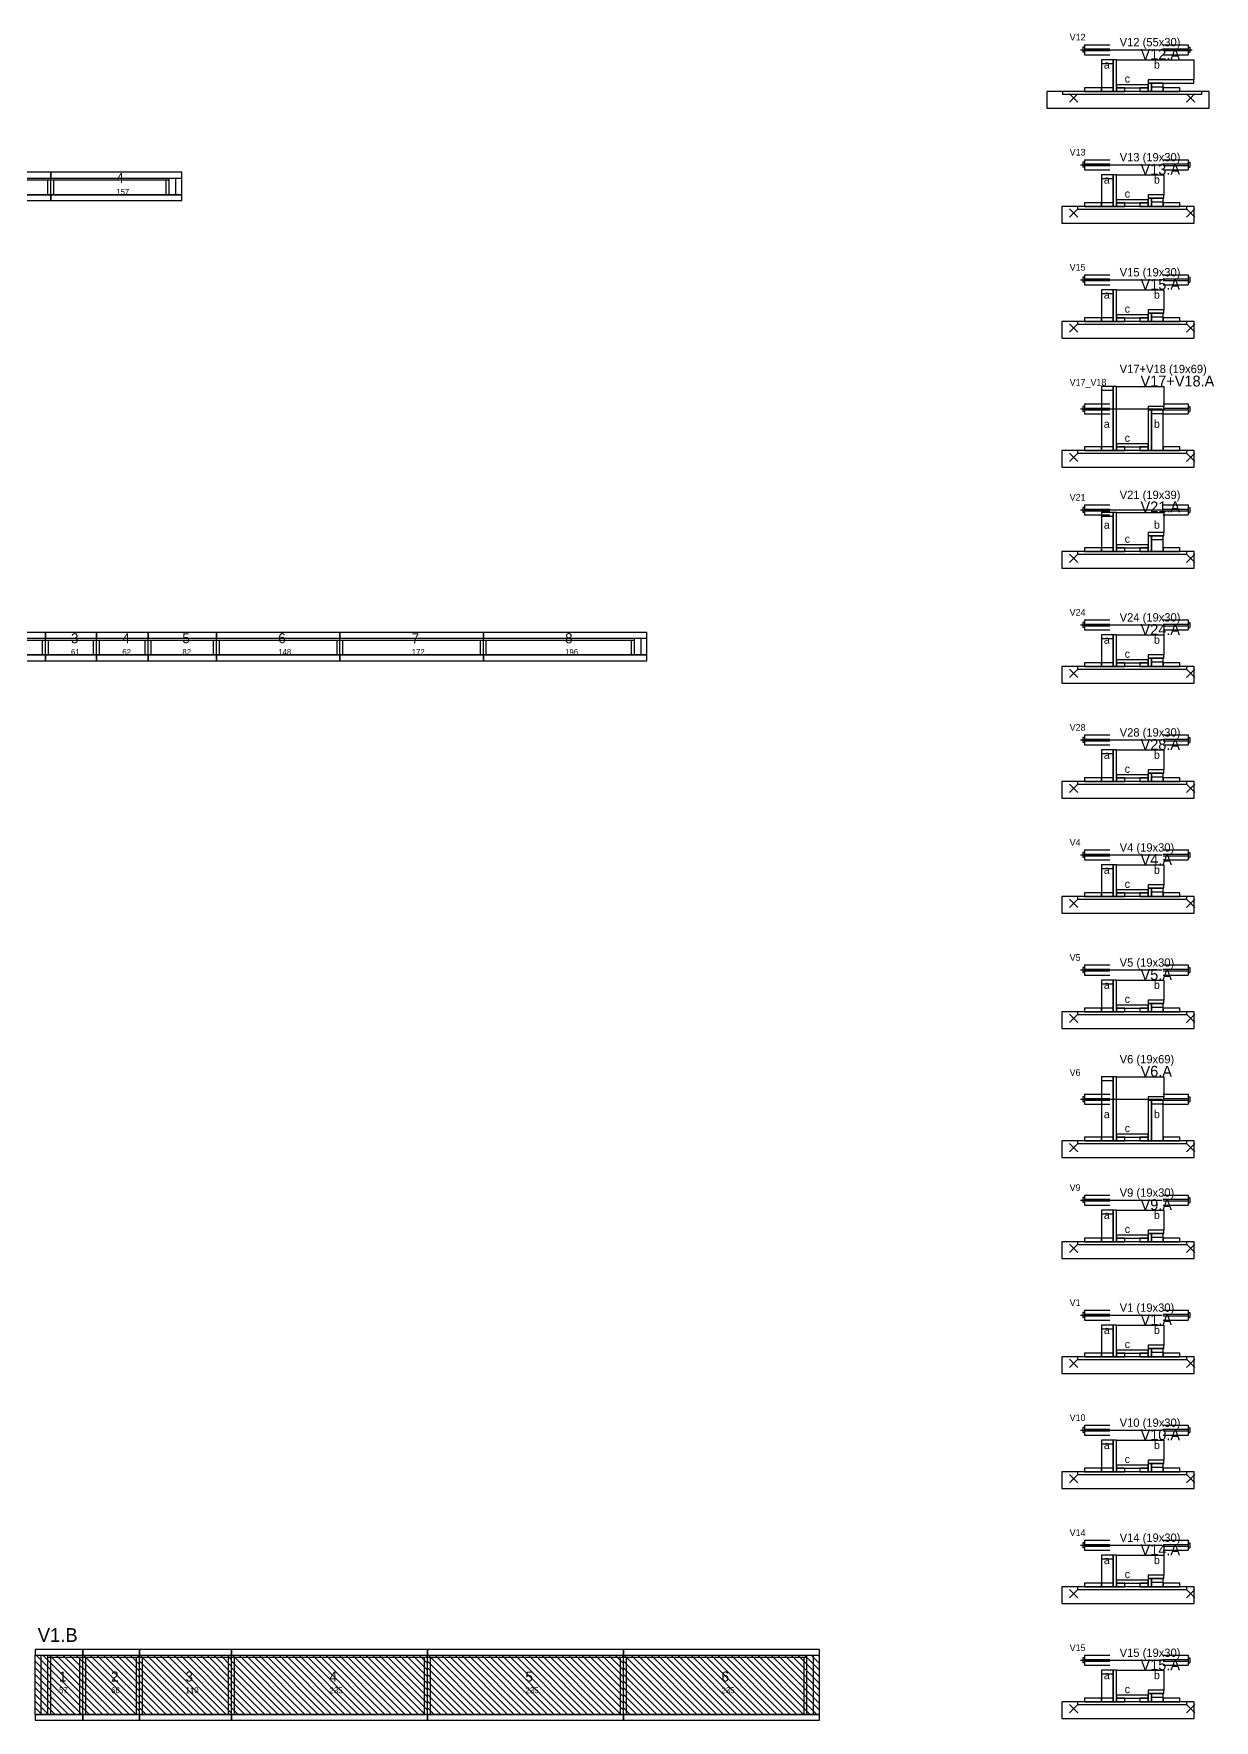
# Model space of a CAD drawing. Header units: metres. Extents: x -10 to 74425, y -2037 to 26.
# Drawn here: x 31894 to 33309, y -2010 to 13 of the extents above; entities that cross this region are included whole.
import ezdxf

# ---------------------------------------------------------------- set-up
doc = ezdxf.new("R2010")
doc.units = ezdxf.units.M
doc.layers.add('LABELS', color=3, linetype='Continuous')
doc.layers.add('VIGAS', color=7, linetype='Continuous')

msp = doc.modelspace()

# ---------------------------------------------------------------- linework, layer by layer
at = {"layer": 'VIGAS'}
for p, q in [((33153.8, 0), (33183.8, 0)), ((33153.8, 0), (33153.8, -12)), ((33247.8, 0), (33277.8, 0)), ((33277.8, 0), (33277.8, -12)), ((33148.8, -6), (33282.8, -6)), ((33151.8, -3), (33151.8, -9)), ((33153.8, -3), (33151.8, -3)), ((33153.8, -9), (33151.8, -9)), ((33153.8, -5), (33183.8, -5)), ((33153.8, -7), (33183.8, -7)), ((33153.8, -12), (33183.8, -12)), ((33247.8, -5), (33277.8, -5)), ((33247.8, -7), (33277.8, -7)), ((33247.8, -12), (33277.8, -12)), ((33277.8, -3), (33279.8, -3)), ((33277.8, -9), (33279.8, -9)), ((33279.8, -3), (33279.8, -9)), ((33135.8, -69), (33145.8, -59)), ((33135.8, -59), (33145.8, -69)), ((33275.8, -69), (33285.8, -59)), ((33275.8, -59), (33285.8, -69)), ((33151.8, -141), (33151.8, -147)), ((33153.8, -141), (33151.8, -141)), ((33153.8, -138), (33183.8, -138)), ((33153.8, -138), (33153.8, -150)), ((33247.8, -138), (33277.8, -138)), ((33277.8, -138), (33277.8, -150)), ((33277.8, -141), (33279.8, -141)), ((33279.8, -141), (33279.8, -147)), ((31757, -160), (31914, -160)), ((31914, -180), (31914, -160)), ((31914, -180), (31914, -160)), ((31914, -160), (32071, -160)), ((31914, -180), (31914, -160)), ((31914, -180), (31914, -160)), ((31914, -180), (31914, -160)), ((32056, -180), (32056, -160)), ((32064, -180), (32064, -160)), ((32071, -180), (32071, -160)), ((33148.8, -144), (33246.8, -144)), ((33153.8, -147), (33151.8, -147)), ((33153.8, -143), (33183.8, -143)), ((33153.8, -145), (33183.8, -145)), ((33153.8, -150), (33183.8, -150)), ((33247.8, -143), (33277.8, -143)), ((33247.8, -145), (33277.8, -145)), ((33247.8, -150), (33277.8, -150)), ((33277.8, -147), (33279.8, -147)), ((31757, -162.2), (31914, -162.2)), ((31757, -180), (31914, -180)), ((31910.5, -180), (31910.5, -162.2)), ((31910.5, -180), (31914, -180)), ((31914, -162.2), (32056, -162.2)), ((31914, -180), (32071, -180)), ((31914, -180), (31917.5, -180)), ((31917.5, -180), (31917.5, -162.2)), ((32052.5, -180), (32052.5, -162.2)), ((32052.5, -180), (32056, -180)), ((33135.8, -207), (33145.8, -197)), ((33135.8, -197), (33145.8, -207)), ((33275.8, -207), (33285.8, -197)), ((33275.8, -197), (33285.8, -207)), ((33148.8, -282), (33246.8, -282)), ((33151.8, -279), (33151.8, -285)), ((33153.8, -279), (33151.8, -279)), ((33153.8, -276), (33183.8, -276)), ((33153.8, -276), (33153.8, -288)), ((33153.8, -281), (33183.8, -281)), ((33153.8, -283), (33183.8, -283)), ((33247.8, -276), (33277.8, -276)), ((33247.8, -281), (33277.8, -281)), ((33247.8, -283), (33277.8, -283)), ((33277.8, -276), (33277.8, -288)), ((33277.8, -279), (33279.8, -279)), ((33279.8, -279), (33279.8, -285)), ((33153.8, -285), (33151.8, -285)), ((33153.8, -288), (33183.8, -288)), ((33247.8, -288), (33277.8, -288)), ((33277.8, -285), (33279.8, -285)), ((33135.8, -345), (33145.8, -335)), ((33135.8, -335), (33145.8, -345)), ((33275.8, -345), (33285.8, -335)), ((33275.8, -335), (33285.8, -345)), ((33148.8, -437), (33246.8, -437)), ((33151.8, -434), (33151.8, -440)), ((33153.8, -434), (33151.8, -434)), ((33153.8, -440), (33151.8, -440)), ((33153.8, -431), (33183.8, -431)), ((33153.8, -431), (33153.8, -443)), ((33153.8, -436), (33183.8, -436)), ((33153.8, -438), (33183.8, -438)), ((33153.8, -443), (33183.8, -443)), ((33247.8, -431), (33277.8, -431)), ((33247.8, -436), (33277.8, -436)), ((33247.8, -438), (33277.8, -438)), ((33247.8, -443), (33277.8, -443)), ((33277.8, -431), (33277.8, -443)), ((33277.8, -434), (33279.8, -434)), ((33277.8, -440), (33279.8, -440)), ((33279.8, -434), (33279.8, -440)), ((33135.8, -500), (33145.8, -490)), ((33135.8, -490), (33145.8, -500)), ((33275.8, -500), (33285.8, -490)), ((33275.8, -490), (33285.8, -500)), ((33148.8, -558), (33246.8, -558)), ((33151.8, -555), (33151.8, -561)), ((33153.8, -555), (33151.8, -555)), ((33153.8, -561), (33151.8, -561)), ((33153.8, -552), (33183.8, -552)), ((33153.8, -552), (33153.8, -564)), ((33153.8, -557), (33183.8, -557)), ((33153.8, -559), (33183.8, -559)), ((33153.8, -564), (33183.8, -564)), ((33247.8, -552), (33277.8, -552)), ((33247.8, -557), (33277.8, -557)), ((33247.8, -559), (33277.8, -559)), ((33247.8, -564), (33277.8, -564)), ((33277.8, -552), (33277.8, -564)), ((33277.8, -555), (33279.8, -555)), ((33277.8, -561), (33279.8, -561)), ((33279.8, -555), (33279.8, -561)), ((33135.8, -621), (33145.8, -611)), ((33135.8, -611), (33145.8, -621)), ((33275.8, -621), (33285.8, -611)), ((33275.8, -611), (33285.8, -621)), ((33148.8, -696), (33246.8, -696)), ((33151.8, -693), (33151.8, -699)), ((33153.8, -693), (33151.8, -693)), ((33153.8, -699), (33151.8, -699)), ((33153.8, -690), (33183.8, -690)), ((33153.8, -690), (33153.8, -702)), ((33153.8, -695), (33183.8, -695)), ((33153.8, -697), (33183.8, -697)), ((33153.8, -702), (33183.8, -702)), ((33247.8, -690), (33277.8, -690)), ((33247.8, -695), (33277.8, -695)), ((33247.8, -697), (33277.8, -697)), ((33247.8, -702), (33277.8, -702)), ((33277.8, -690), (33277.8, -702)), ((33277.8, -693), (33279.8, -693)), ((33277.8, -699), (33279.8, -699)), ((33279.8, -693), (33279.8, -699)), ((31847.8, -712), (31907.8, -712)), ((31847.8, -714.2), (31907.8, -714.2)), ((31904.3, -732), (31904.3, -714.2)), ((31907.8, -732), (31907.8, -712)), ((31907.8, -732), (31907.8, -712)), ((31907.8, -712), (31968.8, -712)), ((31907.8, -732), (31907.8, -712)), ((31907.8, -732), (31907.8, -712)), ((31907.8, -732), (31907.8, -712)), ((31907.8, -714.2), (31968.8, -714.2)), ((31911.3, -732), (31911.3, -714.2)), ((31965.3, -732), (31965.3, -714.2)), ((31968.8, -732), (31968.8, -712)), ((31968.8, -732), (31968.8, -712)), ((31968.8, -712), (32030.8, -712)), ((31968.8, -732), (31968.8, -712)), ((31968.8, -732), (31968.8, -712)), ((31968.8, -732), (31968.8, -712)), ((31968.8, -714.2), (32030.8, -714.2)), ((31972.3, -732), (31972.3, -714.2)), ((32027.3, -732), (32027.3, -714.2)), ((32030.8, -732), (32030.8, -712)), ((32030.8, -732), (32030.8, -712)), ((32030.8, -712), (32112.8, -712)), ((32030.8, -732), (32030.8, -712)), ((32030.8, -732), (32030.8, -712)), ((32030.8, -732), (32030.8, -712)), ((32030.8, -714.2), (32112.8, -714.2)), ((32034.3, -732), (32034.3, -714.2)), ((32109.3, -732), (32109.3, -714.2)), ((32112.8, -732), (32112.8, -712)), ((32112.8, -732), (32112.8, -712)), ((32112.8, -712), (32260.8, -712)), ((32112.8, -732), (32112.8, -712)), ((32112.8, -732), (32112.8, -712)), ((32112.8, -732), (32112.8, -712)), ((32112.8, -714.2), (32260.8, -714.2)), ((32116.3, -732), (32116.3, -714.2)), ((32257.3, -732), (32257.3, -714.2)), ((32260.8, -732), (32260.8, -712)), ((32260.8, -732), (32260.8, -712)), ((32260.8, -712), (32432.8, -712)), ((32260.8, -732), (32260.8, -712)), ((32260.8, -732), (32260.8, -712)), ((32260.8, -732), (32260.8, -712)), ((32260.8, -714.2), (32432.8, -714.2)), ((32264.3, -732), (32264.3, -714.2)), ((32429.3, -732), (32429.3, -714.2)), ((32432.8, -732), (32432.8, -712)), ((32432.8, -732), (32432.8, -712)), ((32432.8, -712), (32628.8, -712)), ((32432.8, -732), (32432.8, -712)), ((32432.8, -732), (32432.8, -712)), ((32432.8, -732), (32432.8, -712)), ((32432.8, -714.2), (32613.8, -714.2)), ((32436.3, -732), (32436.3, -714.2)), ((32610.3, -732), (32610.3, -714.2)), ((32613.8, -732), (32613.8, -712)), ((32621.8, -732), (32621.8, -712)), ((32628.8, -732), (32628.8, -712)), ((31847.8, -732), (31907.8, -732)), ((31904.3, -732), (31907.8, -732)), ((31907.8, -732), (31968.8, -732)), ((31907.8, -732), (31911.3, -732)), ((31965.3, -732), (31968.8, -732)), ((31968.8, -732), (32030.8, -732)), ((31968.8, -732), (31972.3, -732)), ((32027.3, -732), (32030.8, -732)), ((32030.8, -732), (32112.8, -732)), ((32030.8, -732), (32034.3, -732)), ((32109.3, -732), (32112.8, -732)), ((32112.8, -732), (32260.8, -732)), ((32112.8, -732), (32116.3, -732)), ((32257.3, -732), (32260.8, -732)), ((32260.8, -732), (32432.8, -732)), ((32260.8, -732), (32264.3, -732)), ((32429.3, -732), (32432.8, -732)), ((32432.8, -732), (32628.8, -732)), ((32432.8, -732), (32436.3, -732)), ((32610.3, -732), (32613.8, -732)), ((33135.8, -759), (33145.8, -749)), ((33135.8, -749), (33145.8, -759)), ((33275.8, -759), (33285.8, -749)), ((33275.8, -749), (33285.8, -759)), ((33153.8, -828), (33183.8, -828)), ((33153.8, -828), (33153.8, -840)), ((33247.8, -828), (33277.8, -828)), ((33277.8, -828), (33277.8, -840)), ((33148.8, -834), (33246.8, -834)), ((33151.8, -831), (33151.8, -837)), ((33153.8, -831), (33151.8, -831)), ((33153.8, -837), (33151.8, -837)), ((33153.8, -833), (33183.8, -833)), ((33153.8, -835), (33183.8, -835)), ((33153.8, -840), (33183.8, -840)), ((33247.8, -833), (33277.8, -833)), ((33247.8, -835), (33277.8, -835)), ((33247.8, -840), (33277.8, -840)), ((33277.8, -831), (33279.8, -831)), ((33277.8, -837), (33279.8, -837)), ((33279.8, -831), (33279.8, -837)), ((33135.8, -897), (33145.8, -887)), ((33135.8, -887), (33145.8, -897)), ((33275.8, -897), (33285.8, -887)), ((33275.8, -887), (33285.8, -897)), ((33151.8, -969), (33151.8, -975)), ((33153.8, -969), (33151.8, -969)), ((33153.8, -966), (33183.8, -966)), ((33153.8, -966), (33153.8, -978)), ((33153.8, -971), (33183.8, -971)), ((33247.8, -966), (33277.8, -966)), ((33247.8, -971), (33277.8, -971)), ((33277.8, -966), (33277.8, -978)), ((33277.8, -969), (33279.8, -969)), ((33279.8, -969), (33279.8, -975)), ((33148.8, -972), (33246.8, -972)), ((33153.8, -975), (33151.8, -975)), ((33153.8, -973), (33183.8, -973)), ((33153.8, -978), (33183.8, -978)), ((33247.8, -973), (33277.8, -973)), ((33247.8, -978), (33277.8, -978)), ((33277.8, -975), (33279.8, -975)), ((33135.8, -1035), (33145.8, -1025)), ((33135.8, -1025), (33145.8, -1035)), ((33275.8, -1035), (33285.8, -1025)), ((33275.8, -1025), (33285.8, -1035)), ((33148.8, -1110), (33246.8, -1110)), ((33151.8, -1107), (33151.8, -1113)), ((33153.8, -1107), (33151.8, -1107)), ((33153.8, -1104), (33183.8, -1104)), ((33153.8, -1104), (33153.8, -1116)), ((33153.8, -1109), (33183.8, -1109)), ((33153.8, -1111), (33183.8, -1111)), ((33247.8, -1104), (33277.8, -1104)), ((33247.8, -1109), (33277.8, -1109)), ((33247.8, -1111), (33277.8, -1111)), ((33277.8, -1104), (33277.8, -1116)), ((33277.8, -1107), (33279.8, -1107)), ((33279.8, -1107), (33279.8, -1113)), ((33153.8, -1113), (33151.8, -1113)), ((33153.8, -1116), (33183.8, -1116)), ((33247.8, -1116), (33277.8, -1116)), ((33277.8, -1113), (33279.8, -1113)), ((33135.8, -1173), (33145.8, -1163)), ((33135.8, -1163), (33145.8, -1173)), ((33275.8, -1173), (33285.8, -1163)), ((33275.8, -1163), (33285.8, -1173)), ((33148.8, -1265), (33246.8, -1265)), ((33151.8, -1262), (33151.8, -1268)), ((33153.8, -1262), (33151.8, -1262)), ((33153.8, -1268), (33151.8, -1268)), ((33153.8, -1259), (33183.8, -1259)), ((33153.8, -1259), (33153.8, -1271)), ((33153.8, -1264), (33183.8, -1264)), ((33153.8, -1266), (33183.8, -1266)), ((33153.8, -1271), (33183.8, -1271)), ((33247.8, -1259), (33277.8, -1259)), ((33247.8, -1264), (33277.8, -1264)), ((33247.8, -1266), (33277.8, -1266)), ((33247.8, -1271), (33277.8, -1271)), ((33277.8, -1259), (33277.8, -1271)), ((33277.8, -1262), (33279.8, -1262)), ((33277.8, -1268), (33279.8, -1268)), ((33279.8, -1262), (33279.8, -1268)), ((33135.8, -1328), (33145.8, -1318)), ((33135.8, -1318), (33145.8, -1328)), ((33275.8, -1328), (33285.8, -1318)), ((33275.8, -1318), (33285.8, -1328)), ((33148.8, -1386), (33246.8, -1386)), ((33151.8, -1383), (33151.8, -1389)), ((33153.8, -1383), (33151.8, -1383)), ((33153.8, -1389), (33151.8, -1389)), ((33153.8, -1380), (33183.8, -1380)), ((33153.8, -1380), (33153.8, -1392)), ((33153.8, -1385), (33183.8, -1385)), ((33153.8, -1387), (33183.8, -1387)), ((33153.8, -1392), (33183.8, -1392)), ((33247.8, -1380), (33277.8, -1380)), ((33247.8, -1385), (33277.8, -1385)), ((33247.8, -1387), (33277.8, -1387)), ((33247.8, -1392), (33277.8, -1392)), ((33277.8, -1380), (33277.8, -1392)), ((33277.8, -1383), (33279.8, -1383)), ((33277.8, -1389), (33279.8, -1389)), ((33279.8, -1383), (33279.8, -1389)), ((33135.8, -1449), (33145.8, -1439)), ((33135.8, -1439), (33145.8, -1449)), ((33275.8, -1449), (33285.8, -1439)), ((33275.8, -1439), (33285.8, -1449)), ((33148.8, -1524), (33246.8, -1524)), ((33151.8, -1521), (33151.8, -1527)), ((33153.8, -1521), (33151.8, -1521)), ((33153.8, -1527), (33151.8, -1527)), ((33153.8, -1518), (33183.8, -1518)), ((33153.8, -1518), (33153.8, -1530)), ((33153.8, -1523), (33183.8, -1523)), ((33153.8, -1525), (33183.8, -1525)), ((33153.8, -1530), (33183.8, -1530)), ((33247.8, -1518), (33277.8, -1518)), ((33247.8, -1523), (33277.8, -1523)), ((33247.8, -1525), (33277.8, -1525)), ((33247.8, -1530), (33277.8, -1530)), ((33277.8, -1518), (33277.8, -1530)), ((33277.8, -1521), (33279.8, -1521)), ((33277.8, -1527), (33279.8, -1527)), ((33279.8, -1521), (33279.8, -1527)), ((33135.8, -1587), (33145.8, -1577)), ((33135.8, -1577), (33145.8, -1587)), ((33275.8, -1587), (33285.8, -1577)), ((33275.8, -1577), (33285.8, -1587)), ((33153.8, -1656), (33183.8, -1656)), ((33153.8, -1656), (33153.8, -1668)), ((33247.8, -1656), (33277.8, -1656)), ((33277.8, -1656), (33277.8, -1668)), ((33148.8, -1662), (33246.8, -1662)), ((33151.8, -1659), (33151.8, -1665)), ((33153.8, -1659), (33151.8, -1659)), ((33153.8, -1665), (33151.8, -1665)), ((33153.8, -1661), (33183.8, -1661)), ((33153.8, -1663), (33183.8, -1663)), ((33153.8, -1668), (33183.8, -1668)), ((33247.8, -1661), (33277.8, -1661)), ((33247.8, -1663), (33277.8, -1663)), ((33247.8, -1668), (33277.8, -1668)), ((33277.8, -1659), (33279.8, -1659)), ((33277.8, -1665), (33279.8, -1665)), ((33279.8, -1659), (33279.8, -1665)), ((33135.8, -1725), (33145.8, -1715)), ((33135.8, -1715), (33145.8, -1725)), ((33275.8, -1725), (33285.8, -1715)), ((33275.8, -1715), (33285.8, -1725)), ((33148.8, -1800), (33246.8, -1800)), ((33151.8, -1797), (33151.8, -1803)), ((33153.8, -1797), (33151.8, -1797)), ((33153.8, -1794), (33183.8, -1794)), ((33153.8, -1794), (33153.8, -1806)), ((33153.8, -1799), (33183.8, -1799)), ((33247.8, -1794), (33277.8, -1794)), ((33247.8, -1799), (33277.8, -1799)), ((33277.8, -1794), (33277.8, -1806)), ((33277.8, -1797), (33279.8, -1797)), ((33279.8, -1797), (33279.8, -1803)), ((33153.8, -1803), (33151.8, -1803)), ((33153.8, -1801), (33183.8, -1801)), ((33153.8, -1806), (33183.8, -1806)), ((33247.8, -1801), (33277.8, -1801)), ((33247.8, -1806), (33277.8, -1806)), ((33277.8, -1803), (33279.8, -1803)), ((33135.8, -1863), (33145.8, -1853)), ((33135.8, -1853), (33145.8, -1863)), ((33275.8, -1863), (33285.8, -1853)), ((33275.8, -1853), (33285.8, -1863)), ((31895.4, -1932), (31952.4, -1932)), ((31895.4, -2003), (31895.4, -1932)), ((31952.4, -1996), (31895.4, -1939)), ((31952.4, -1988), (31896.4, -1932)), ((31902.4, -2003), (31902.4, -1932)), ((31952.4, -1980), (31904.4, -1932)), ((31910.4, -2003), (31910.4, -1932)), ((31910.4, -1934.2), (31952.4, -1934.2)), ((31952.4, -1972), (31912.4, -1932)), ((31913.9, -2003), (31913.9, -1934.2)), ((31952.4, -1964), (31920.4, -1932)), ((31952.4, -1956), (31928.4, -1932)), ((31952.4, -1948), (31936.4, -1932)), ((31952.4, -1940), (31944.4, -1932)), ((31948.9, -2003), (31948.9, -1934.2)), ((31952.4, -2003), (31952.4, -1932)), ((31952.4, -2003), (31952.4, -1932)), ((31952.4, -1932), (32020.4, -1932)), ((31952.4, -2003), (31952.4, -1932)), ((31952.4, -2003), (31952.4, -1932)), ((31952.4, -2003), (31952.4, -1932)), ((31952.4, -1932), (31952.4, -1932)), ((31952.4, -1934.2), (32020.4, -1934.2)), ((32016.4, -2003), (31952.4, -1939)), ((32020.4, -1999), (31953.4, -1932)), ((31955.9, -2003), (31955.9, -1934.2)), ((32020.4, -1991), (31961.4, -1932)), ((32020.4, -1983), (31969.4, -1932)), ((32020.4, -1975), (31977.4, -1932)), ((32020.4, -1967), (31985.4, -1932)), ((32020.4, -1959), (31993.4, -1932)), ((32020.4, -1951), (32001.4, -1932)), ((32020.4, -1943), (32009.4, -1932)), ((32016.9, -2003), (32016.9, -1934.2)), ((32020.4, -1935), (32017.4, -1932)), ((32020.4, -2003), (32020.4, -1932)), ((32020.4, -2003), (32020.4, -1932)), ((32020.4, -1932), (32130.8, -1932)), ((32020.4, -2003), (32020.4, -1932)), ((32020.4, -2003), (32020.4, -1932)), ((32020.4, -2003), (32020.4, -1932)), ((32020.4, -1934.2), (32130.8, -1934.2)), ((32084.4, -2003), (32020.4, -1939)), ((32092.4, -2003), (32021.4, -1932)), ((32023.9, -2003), (32023.9, -1934.2)), ((32100.4, -2003), (32029.4, -1932)), ((32108.4, -2003), (32037.4, -1932)), ((32116.4, -2003), (32045.4, -1932)), ((32124.4, -2003), (32053.4, -1932)), ((32130.8, -2001.4), (32061.4, -1932)), ((32130.8, -1993.4), (32069.4, -1932)), ((32130.8, -1985.4), (32077.4, -1932)), ((32130.8, -1977.4), (32085.4, -1932)), ((32130.8, -1969.4), (32093.4, -1932)), ((32130.8, -1961.4), (32101.4, -1932)), ((32130.8, -1953.4), (32109.4, -1932)), ((32130.8, -1945.4), (32117.4, -1932)), ((32130.8, -1937.4), (32125.4, -1932)), ((32127.3, -2003), (32127.3, -1934.2)), ((32130.8, -2003), (32130.8, -1932)), ((32130.8, -2003), (32130.8, -1932)), ((32130.8, -1932), (32365.8, -1932)), ((32130.8, -2003), (32130.8, -1932)), ((32130.8, -2003), (32130.8, -1932)), ((32130.8, -2003), (32130.8, -1932)), ((32130.8, -1934.2), (32365.8, -1934.2)), ((32194.8, -2003), (32130.8, -1939)), ((32202.8, -2003), (32131.8, -1932)), ((32134.3, -2003), (32134.3, -1934.2)), ((32210.8, -2003), (32139.8, -1932)), ((32218.8, -2003), (32147.8, -1932)), ((32226.8, -2003), (32155.8, -1932)), ((32234.8, -2003), (32163.8, -1932)), ((32242.8, -2003), (32171.8, -1932)), ((32250.8, -2003), (32179.8, -1932)), ((32258.8, -2003), (32187.8, -1932)), ((32266.8, -2003), (32195.8, -1932)), ((32274.8, -2003), (32203.8, -1932)), ((32282.8, -2003), (32211.8, -1932)), ((32290.8, -2003), (32219.8, -1932)), ((32298.8, -2003), (32227.8, -1932)), ((32306.8, -2003), (32235.8, -1932)), ((32314.8, -2003), (32243.8, -1932)), ((32322.8, -2003), (32251.8, -1932)), ((32330.8, -2003), (32259.8, -1932)), ((32338.8, -2003), (32267.8, -1932)), ((32346.8, -2003), (32275.8, -1932)), ((32354.8, -2003), (32283.8, -1932)), ((32362.8, -2003), (32291.8, -1932)), ((32365.8, -1998), (32299.8, -1932)), ((32365.8, -1990), (32307.8, -1932)), ((32365.8, -1982), (32315.8, -1932)), ((32365.8, -1974), (32323.8, -1932)), ((32365.8, -1966), (32331.8, -1932)), ((32365.8, -1958), (32339.8, -1932)), ((32365.8, -1950), (32347.8, -1932)), ((32365.8, -1942), (32355.8, -1932)), ((32362.3, -2003), (32362.3, -1934.2)), ((32365.8, -1934), (32363.8, -1932)), ((32365.8, -2003), (32365.8, -1932)), ((32365.8, -2003), (32365.8, -1932)), ((32365.8, -1932), (32600.8, -1932)), ((32365.8, -2003), (32365.8, -1932)), ((32365.8, -2003), (32365.8, -1932)), ((32365.8, -2003), (32365.8, -1932)), ((32365.8, -1934.2), (32600.8, -1934.2)), ((32429.8, -2003), (32365.8, -1939)), ((32437.8, -2003), (32366.8, -1932)), ((32369.3, -2003), (32369.3, -1934.2)), ((32445.8, -2003), (32374.8, -1932)), ((32453.8, -2003), (32382.8, -1932)), ((32461.8, -2003), (32390.8, -1932)), ((32469.8, -2003), (32398.8, -1932)), ((32477.8, -2003), (32406.8, -1932)), ((32485.8, -2003), (32414.8, -1932)), ((32493.8, -2003), (32422.8, -1932)), ((32501.8, -2003), (32430.8, -1932)), ((32509.8, -2003), (32438.8, -1932)), ((32517.8, -2003), (32446.8, -1932)), ((32525.8, -2003), (32454.8, -1932)), ((32533.8, -2003), (32462.8, -1932)), ((32541.8, -2003), (32470.8, -1932)), ((32549.8, -2003), (32478.8, -1932)), ((32557.8, -2003), (32486.8, -1932)), ((32565.8, -2003), (32494.8, -1932)), ((32573.8, -2003), (32502.8, -1932)), ((32581.8, -2003), (32510.8, -1932)), ((32589.8, -2003), (32518.8, -1932)), ((32597.8, -2003), (32526.8, -1932)), ((32600.8, -1998), (32534.8, -1932)), ((32600.8, -1990), (32542.8, -1932)), ((32600.8, -1982), (32550.8, -1932)), ((32600.8, -1974), (32558.8, -1932)), ((32600.8, -1966), (32566.8, -1932)), ((32600.8, -1958), (32574.8, -1932)), ((32600.8, -1950), (32582.8, -1932)), ((32600.8, -1942), (32590.8, -1932)), ((32597.3, -2003), (32597.3, -1934.2)), ((32600.8, -1934), (32598.8, -1932)), ((32600.8, -2003), (32600.8, -1932)), ((32600.8, -2003), (32600.8, -1932)), ((32600.8, -1932), (32835.8, -1932)), ((32600.8, -2003), (32600.8, -1932)), ((32600.8, -2003), (32600.8, -1932)), ((32600.8, -2003), (32600.8, -1932)), ((32600.8, -1934.2), (32820.8, -1934.2)), ((32664.8, -2003), (32600.8, -1939)), ((32672.8, -2003), (32601.8, -1932)), ((32604.3, -2003), (32604.3, -1934.2)), ((32680.8, -2003), (32609.8, -1932)), ((32688.8, -2003), (32617.8, -1932)), ((32696.8, -2003), (32625.8, -1932)), ((32704.8, -2003), (32633.8, -1932)), ((32712.8, -2003), (32641.8, -1932)), ((32720.8, -2003), (32649.8, -1932)), ((32728.8, -2003), (32657.8, -1932)), ((32736.8, -2003), (32665.8, -1932)), ((32744.8, -2003), (32673.8, -1932)), ((32752.8, -2003), (32681.8, -1932)), ((32760.8, -2003), (32689.8, -1932)), ((32768.8, -2003), (32697.8, -1932)), ((32776.8, -2003), (32705.8, -1932)), ((32784.8, -2003), (32713.8, -1932)), ((32792.8, -2003), (32721.8, -1932)), ((32800.8, -2003), (32729.8, -1932)), ((32808.8, -2003), (32737.8, -1932)), ((32816.8, -2003), (32745.8, -1932)), ((32824.8, -2003), (32753.8, -1932)), ((32832.8, -2003), (32761.8, -1932)), ((32835.8, -1998), (32769.8, -1932)), ((32835.8, -1990), (32777.8, -1932)), ((32835.8, -1982), (32785.8, -1932)), ((32835.8, -1974), (32793.8, -1932)), ((32835.8, -1966), (32801.8, -1932)), ((32835.8, -1958), (32809.8, -1932)), ((32817.3, -2003), (32817.3, -1934.2)), ((32835.8, -1950), (32817.8, -1932)), ((32820.8, -2003), (32820.8, -1932)), ((32835.8, -1942), (32825.8, -1932)), ((32828.8, -2003), (32828.8, -1932)), ((32835.8, -1934), (32833.8, -1932)), ((32835.8, -2003), (32835.8, -1932)), ((33148.8, -1938), (33246.8, -1938)), ((33151.8, -1935), (33151.8, -1941)), ((33153.8, -1935), (33151.8, -1935)), ((33153.8, -1941), (33151.8, -1941)), ((33153.8, -1932), (33183.8, -1932)), ((33153.8, -1932), (33153.8, -1944)), ((33153.8, -1937), (33183.8, -1937)), ((33153.8, -1939), (33183.8, -1939)), ((33247.8, -1932), (33277.8, -1932)), ((33247.8, -1937), (33277.8, -1937)), ((33247.8, -1939), (33277.8, -1939)), ((33277.8, -1932), (33277.8, -1944)), ((33277.8, -1935), (33279.8, -1935)), ((33277.8, -1941), (33279.8, -1941)), ((33279.8, -1935), (33279.8, -1941)), ((31951.4, -2003), (31895.4, -1947)), ((31943.4, -2003), (31895.4, -1955)), ((32008.4, -2003), (31952.4, -1947)), ((32000.4, -2003), (31952.4, -1955)), ((32076.4, -2003), (32020.4, -1947)), ((32068.4, -2003), (32020.4, -1955)), ((32186.8, -2003), (32130.8, -1947)), ((32178.8, -2003), (32130.8, -1955)), ((32421.8, -2003), (32365.8, -1947)), ((32413.8, -2003), (32365.8, -1955)), ((32656.8, -2003), (32600.8, -1947)), ((32648.8, -2003), (32600.8, -1955)), ((33153.8, -1944), (33183.8, -1944)), ((33247.8, -1944), (33277.8, -1944)), ((31935.4, -2003), (31895.4, -1963)), ((31927.4, -2003), (31895.4, -1971)), ((31919.4, -2003), (31895.4, -1979)), ((31992.4, -2003), (31952.4, -1963)), ((31984.4, -2003), (31952.4, -1971)), ((31976.4, -2003), (31952.4, -1979)), ((32060.4, -2003), (32020.4, -1963)), ((32052.4, -2003), (32020.4, -1971)), ((32044.4, -2003), (32020.4, -1979)), ((32170.8, -2003), (32130.8, -1963)), ((32162.8, -2003), (32130.8, -1971)), ((32154.8, -2003), (32130.8, -1979)), ((32405.8, -2003), (32365.8, -1963)), ((32397.8, -2003), (32365.8, -1971)), ((32389.8, -2003), (32365.8, -1979)), ((32640.8, -2003), (32600.8, -1963)), ((32632.8, -2003), (32600.8, -1971)), ((32624.8, -2003), (32600.8, -1979)), ((31911.4, -2003), (31895.4, -1987)), ((31903.4, -2003), (31895.4, -1995)), ((31968.4, -2003), (31952.4, -1987)), ((31960.4, -2003), (31952.4, -1995)), ((32036.4, -2003), (32020.4, -1987)), ((32028.4, -2003), (32020.4, -1995)), ((32146.8, -2003), (32130.8, -1987)), ((32138.8, -2003), (32130.8, -1995)), ((32381.8, -2003), (32365.8, -1987)), ((32373.8, -2003), (32365.8, -1995)), ((32616.8, -2003), (32600.8, -1987)), ((32608.8, -2003), (32600.8, -1995)), ((33135.8, -2001), (33145.8, -1991)), ((33135.8, -1991), (33145.8, -2001)), ((33275.8, -2001), (33285.8, -1991)), ((33275.8, -1991), (33285.8, -2001)), ((31895.4, -2003), (31952.4, -2003)), ((31895.4, -2003), (31895.4, -2003)), ((31910.4, -2003), (31913.9, -2003)), ((31948.9, -2003), (31952.4, -2003)), ((31952.4, -2003), (32020.4, -2003)), ((31952.4, -2003), (31955.9, -2003)), ((31952.4, -2003), (31952.4, -2003)), ((32016.9, -2003), (32020.4, -2003)), ((32020.4, -2003), (32130.8, -2003)), ((32020.4, -2003), (32023.9, -2003)), ((32020.4, -2003), (32020.4, -2003)), ((32127.3, -2003), (32130.8, -2003)), ((32130.8, -2003), (32365.8, -2003)), ((32130.8, -2003), (32134.3, -2003)), ((32130.8, -2003), (32130.8, -2003)), ((32362.3, -2003), (32365.8, -2003)), ((32365.8, -2003), (32600.8, -2003)), ((32365.8, -2003), (32369.3, -2003)), ((32365.8, -2003), (32365.8, -2003)), ((32597.3, -2003), (32600.8, -2003)), ((32600.8, -2003), (32835.8, -2003)), ((32600.8, -2003), (32604.3, -2003)), ((32600.8, -2003), (32600.8, -2003)), ((32817.3, -2003), (32820.8, -2003))]:
    msp.add_line(p, q, dxfattribs=at)
for points in [[(33173.8, -56), (33187.8, -56), (33187.8, -18), (33173.8, -18)], [(33173.8, -22.4), (33187.8, -22.4), (33187.8, -18), (33173.8, -18)], [(33187.8, -56), (33191.8, -56), (33191.8, -18), (33187.8, -18)], [(33191.8, -48), (33191.8, -18), (33284.8, -18), (33284.8, -42), (33229.8, -42), (33229.8, -48)], [(33108.3, -76), (33303.3, -76), (33303.3, -56), (33108.3, -56)], [(33127.3, -59.2), (33294.3, -59.2), (33294.3, -56), (33127.3, -56)], [(33153.8, -56), (33173.8, -56), (33173.8, -51.6), (33153.8, -51.6)], [(33173.8, -56), (33187.8, -56), (33187.8, -51.6), (33173.8, -51.6)], [(33191.8, -51.6), (33229.8, -51.6), (33229.8, -48), (33191.8, -48)], [(33191.8, -56), (33201.8, -56), (33201.8, -51.6), (33191.8, -51.6)], [(33219.8, -56), (33229.8, -56), (33229.8, -51.6), (33219.8, -51.6)], [(33229.8, -46), (33284.8, -46), (33284.8, -42), (33229.8, -42)], [(33229.8, -56), (33233.8, -56), (33233.8, -46), (33229.8, -46)], [(33233.8, -56), (33247.8, -56), (33247.8, -46), (33233.8, -46)], [(33233.8, -50.4), (33247.8, -50.4), (33247.8, -46), (33233.8, -46)], [(33247.8, -56), (33267.8, -56), (33267.8, -51.6), (33247.8, -51.6)], [(31757, -160), (31914, -160), (31914, -153), (31757, -153)], [(31914, -160), (32071, -160), (32071, -153), (31914, -153)], [(33173.8, -194), (33187.8, -194), (33187.8, -156), (33173.8, -156)], [(33173.8, -160.4), (33187.8, -160.4), (33187.8, -156), (33173.8, -156)], [(33187.8, -194), (33191.8, -194), (33191.8, -156), (33187.8, -156)], [(33191.8, -186), (33191.8, -156), (33248.8, -156), (33248.8, -180), (33229.8, -180), (33229.8, -186)], [(31757, -187), (31914, -187), (31914, -180), (31757, -180)], [(31914, -187), (32071, -187), (32071, -180), (31914, -180)], [(33229.8, -184), (33248.8, -184), (33248.8, -180), (33229.8, -180)], [(33126.3, -214), (33285.3, -214), (33285.3, -194), (33126.3, -194)], [(33145.3, -197.2), (33276.3, -197.2), (33276.3, -194), (33145.3, -194)], [(33153.8, -194), (33173.8, -194), (33173.8, -189.6), (33153.8, -189.6)], [(33173.8, -194), (33187.8, -194), (33187.8, -189.6), (33173.8, -189.6)], [(33191.8, -189.6), (33229.8, -189.6), (33229.8, -186), (33191.8, -186)], [(33191.8, -194), (33201.8, -194), (33201.8, -189.6), (33191.8, -189.6)], [(33219.8, -194), (33229.8, -194), (33229.8, -189.6), (33219.8, -189.6)], [(33229.8, -194), (33233.8, -194), (33233.8, -184), (33229.8, -184)], [(33233.8, -194), (33247.8, -194), (33247.8, -184), (33233.8, -184)], [(33233.8, -188.4), (33247.8, -188.4), (33247.8, -184), (33233.8, -184)], [(33247.8, -194), (33267.8, -194), (33267.8, -189.6), (33247.8, -189.6)], [(33173.8, -332), (33187.8, -332), (33187.8, -294), (33173.8, -294)], [(33173.8, -298.4), (33187.8, -298.4), (33187.8, -294), (33173.8, -294)], [(33187.8, -332), (33191.8, -332), (33191.8, -294), (33187.8, -294)], [(33191.8, -324), (33191.8, -294), (33248.8, -294), (33248.8, -318), (33229.8, -318), (33229.8, -324)], [(33229.8, -322), (33248.8, -322), (33248.8, -318), (33229.8, -318)], [(33229.8, -332), (33233.8, -332), (33233.8, -322), (33229.8, -322)], [(33233.8, -332), (33247.8, -332), (33247.8, -322), (33233.8, -322)], [(33233.8, -326.4), (33247.8, -326.4), (33247.8, -322), (33233.8, -322)], [(33126.3, -352), (33285.3, -352), (33285.3, -332), (33126.3, -332)], [(33145.3, -335.2), (33276.3, -335.2), (33276.3, -332), (33145.3, -332)], [(33153.8, -332), (33173.8, -332), (33173.8, -327.6), (33153.8, -327.6)], [(33173.8, -332), (33187.8, -332), (33187.8, -327.6), (33173.8, -327.6)], [(33191.8, -327.6), (33229.8, -327.6), (33229.8, -324), (33191.8, -324)], [(33191.8, -332), (33201.8, -332), (33201.8, -327.6), (33191.8, -327.6)], [(33219.8, -332), (33229.8, -332), (33229.8, -327.6), (33219.8, -327.6)], [(33247.8, -332), (33267.8, -332), (33267.8, -327.6), (33247.8, -327.6)], [(33173.8, -487), (33187.8, -487), (33187.8, -410), (33173.8, -410)], [(33173.8, -414.4), (33187.8, -414.4), (33187.8, -410), (33173.8, -410)], [(33187.8, -487), (33191.8, -487), (33191.8, -410), (33187.8, -410)], [(33191.8, -479), (33191.8, -410), (33248.8, -410), (33248.8, -434), (33229.8, -434), (33229.8, -479)], [(33229.8, -438), (33248.8, -438), (33248.8, -434), (33229.8, -434)], [(33229.8, -487), (33233.8, -487), (33233.8, -438), (33229.8, -438)], [(33233.8, -487), (33247.8, -487), (33247.8, -438), (33233.8, -438)], [(33233.8, -442.4), (33247.8, -442.4), (33247.8, -438), (33233.8, -438)], [(33153.8, -487), (33173.8, -487), (33173.8, -482.6), (33153.8, -482.6)], [(33173.8, -487), (33187.8, -487), (33187.8, -482.6), (33173.8, -482.6)], [(33191.8, -482.6), (33229.8, -482.6), (33229.8, -479), (33191.8, -479)], [(33191.8, -487), (33201.8, -487), (33201.8, -482.6), (33191.8, -482.6)], [(33219.8, -487), (33229.8, -487), (33229.8, -482.6), (33219.8, -482.6)], [(33247.8, -487), (33267.8, -487), (33267.8, -482.6), (33247.8, -482.6)], [(33126.3, -507), (33285.3, -507), (33285.3, -487), (33126.3, -487)], [(33145.3, -490.2), (33276.3, -490.2), (33276.3, -487), (33145.3, -487)], [(33173.8, -608), (33187.8, -608), (33187.8, -561), (33173.8, -561)], [(33173.8, -565.4), (33187.8, -565.4), (33187.8, -561), (33173.8, -561)], [(33187.8, -608), (33191.8, -608), (33191.8, -561), (33187.8, -561)], [(33191.8, -600), (33191.8, -561), (33248.8, -561), (33248.8, -585), (33229.8, -585), (33229.8, -600)], [(33229.8, -589), (33248.8, -589), (33248.8, -585), (33229.8, -585)], [(33153.8, -608), (33173.8, -608), (33173.8, -603.6), (33153.8, -603.6)], [(33173.8, -608), (33187.8, -608), (33187.8, -603.6), (33173.8, -603.6)], [(33191.8, -603.6), (33229.8, -603.6), (33229.8, -600), (33191.8, -600)], [(33191.8, -608), (33201.8, -608), (33201.8, -603.6), (33191.8, -603.6)], [(33219.8, -608), (33229.8, -608), (33229.8, -603.6), (33219.8, -603.6)], [(33229.8, -608), (33233.8, -608), (33233.8, -589), (33229.8, -589)], [(33233.8, -608), (33247.8, -608), (33247.8, -589), (33233.8, -589)], [(33233.8, -593.4), (33247.8, -593.4), (33247.8, -589), (33233.8, -589)], [(33247.8, -608), (33267.8, -608), (33267.8, -603.6), (33247.8, -603.6)], [(33126.3, -628), (33285.3, -628), (33285.3, -608), (33126.3, -608)], [(33145.3, -611.2), (33276.3, -611.2), (33276.3, -608), (33145.3, -608)], [(31847.8, -712), (31907.8, -712), (31907.8, -705), (31847.8, -705)], [(31907.8, -712), (31968.8, -712), (31968.8, -705), (31907.8, -705)], [(31968.8, -712), (32030.8, -712), (32030.8, -705), (31968.8, -705)], [(32030.8, -712), (32112.8, -712), (32112.8, -705), (32030.8, -705)], [(32112.8, -712), (32260.8, -712), (32260.8, -705), (32112.8, -705)], [(32260.8, -712), (32432.8, -712), (32432.8, -705), (32260.8, -705)], [(32432.8, -712), (32628.8, -712), (32628.8, -705), (32432.8, -705)], [(33173.8, -746), (33187.8, -746), (33187.8, -708), (33173.8, -708)], [(33173.8, -712.4), (33187.8, -712.4), (33187.8, -708), (33173.8, -708)], [(33187.8, -746), (33191.8, -746), (33191.8, -708), (33187.8, -708)], [(33191.8, -738), (33191.8, -708), (33248.8, -708), (33248.8, -732), (33229.8, -732), (33229.8, -738)], [(31847.8, -739), (31907.8, -739), (31907.8, -732), (31847.8, -732)], [(31907.8, -739), (31968.8, -739), (31968.8, -732), (31907.8, -732)], [(31968.8, -739), (32030.8, -739), (32030.8, -732), (31968.8, -732)], [(32030.8, -739), (32112.8, -739), (32112.8, -732), (32030.8, -732)], [(32112.8, -739), (32260.8, -739), (32260.8, -732), (32112.8, -732)], [(32260.8, -739), (32432.8, -739), (32432.8, -732), (32260.8, -732)], [(32432.8, -739), (32628.8, -739), (32628.8, -732), (32432.8, -732)], [(33126.3, -766), (33285.3, -766), (33285.3, -746), (33126.3, -746)], [(33145.3, -749.2), (33276.3, -749.2), (33276.3, -746), (33145.3, -746)], [(33153.8, -746), (33173.8, -746), (33173.8, -741.6), (33153.8, -741.6)], [(33173.8, -746), (33187.8, -746), (33187.8, -741.6), (33173.8, -741.6)], [(33191.8, -741.6), (33229.8, -741.6), (33229.8, -738), (33191.8, -738)], [(33191.8, -746), (33201.8, -746), (33201.8, -741.6), (33191.8, -741.6)], [(33219.8, -746), (33229.8, -746), (33229.8, -741.6), (33219.8, -741.6)], [(33229.8, -736), (33248.8, -736), (33248.8, -732), (33229.8, -732)], [(33229.8, -746), (33233.8, -746), (33233.8, -736), (33229.8, -736)], [(33233.8, -746), (33247.8, -746), (33247.8, -736), (33233.8, -736)], [(33233.8, -740.4), (33247.8, -740.4), (33247.8, -736), (33233.8, -736)], [(33247.8, -746), (33267.8, -746), (33267.8, -741.6), (33247.8, -741.6)], [(33173.8, -884), (33187.8, -884), (33187.8, -846), (33173.8, -846)], [(33173.8, -850.4), (33187.8, -850.4), (33187.8, -846), (33173.8, -846)], [(33187.8, -884), (33191.8, -884), (33191.8, -846), (33187.8, -846)], [(33191.8, -876), (33191.8, -846), (33248.8, -846), (33248.8, -870), (33229.8, -870), (33229.8, -876)], [(33126.3, -904), (33285.3, -904), (33285.3, -884), (33126.3, -884)], [(33145.3, -887.2), (33276.3, -887.2), (33276.3, -884), (33145.3, -884)], [(33153.8, -884), (33173.8, -884), (33173.8, -879.6), (33153.8, -879.6)], [(33173.8, -884), (33187.8, -884), (33187.8, -879.6), (33173.8, -879.6)], [(33191.8, -879.6), (33229.8, -879.6), (33229.8, -876), (33191.8, -876)], [(33191.8, -884), (33201.8, -884), (33201.8, -879.6), (33191.8, -879.6)], [(33219.8, -884), (33229.8, -884), (33229.8, -879.6), (33219.8, -879.6)], [(33229.8, -874), (33248.8, -874), (33248.8, -870), (33229.8, -870)], [(33229.8, -884), (33233.8, -884), (33233.8, -874), (33229.8, -874)], [(33233.8, -884), (33247.8, -884), (33247.8, -874), (33233.8, -874)], [(33233.8, -878.4), (33247.8, -878.4), (33247.8, -874), (33233.8, -874)], [(33247.8, -884), (33267.8, -884), (33267.8, -879.6), (33247.8, -879.6)], [(33173.8, -1022), (33187.8, -1022), (33187.8, -984), (33173.8, -984)], [(33173.8, -988.4), (33187.8, -988.4), (33187.8, -984), (33173.8, -984)], [(33187.8, -1022), (33191.8, -1022), (33191.8, -984), (33187.8, -984)], [(33191.8, -1014), (33191.8, -984), (33248.8, -984), (33248.8, -1008), (33229.8, -1008), (33229.8, -1014)], [(33229.8, -1012), (33248.8, -1012), (33248.8, -1008), (33229.8, -1008)], [(33126.3, -1042), (33285.3, -1042), (33285.3, -1022), (33126.3, -1022)], [(33145.3, -1025.2), (33276.3, -1025.2), (33276.3, -1022), (33145.3, -1022)], [(33153.8, -1022), (33173.8, -1022), (33173.8, -1017.6), (33153.8, -1017.6)], [(33173.8, -1022), (33187.8, -1022), (33187.8, -1017.6), (33173.8, -1017.6)], [(33191.8, -1017.6), (33229.8, -1017.6), (33229.8, -1014), (33191.8, -1014)], [(33191.8, -1022), (33201.8, -1022), (33201.8, -1017.6), (33191.8, -1017.6)], [(33219.8, -1022), (33229.8, -1022), (33229.8, -1017.6), (33219.8, -1017.6)], [(33229.8, -1022), (33233.8, -1022), (33233.8, -1012), (33229.8, -1012)], [(33233.8, -1022), (33247.8, -1022), (33247.8, -1012), (33233.8, -1012)], [(33233.8, -1016.4), (33247.8, -1016.4), (33247.8, -1012), (33233.8, -1012)], [(33247.8, -1022), (33267.8, -1022), (33267.8, -1017.6), (33247.8, -1017.6)], [(33173.8, -1160), (33187.8, -1160), (33187.8, -1122), (33173.8, -1122)], [(33173.8, -1126.4), (33187.8, -1126.4), (33187.8, -1122), (33173.8, -1122)], [(33187.8, -1160), (33191.8, -1160), (33191.8, -1122), (33187.8, -1122)], [(33191.8, -1152), (33191.8, -1122), (33248.8, -1122), (33248.8, -1146), (33229.8, -1146), (33229.8, -1152)], [(33191.8, -1155.6), (33229.8, -1155.6), (33229.8, -1152), (33191.8, -1152)], [(33229.8, -1150), (33248.8, -1150), (33248.8, -1146), (33229.8, -1146)], [(33229.8, -1160), (33233.8, -1160), (33233.8, -1150), (33229.8, -1150)], [(33233.8, -1160), (33247.8, -1160), (33247.8, -1150), (33233.8, -1150)], [(33233.8, -1154.4), (33247.8, -1154.4), (33247.8, -1150), (33233.8, -1150)], [(33126.3, -1180), (33285.3, -1180), (33285.3, -1160), (33126.3, -1160)], [(33145.3, -1163.2), (33276.3, -1163.2), (33276.3, -1160), (33145.3, -1160)], [(33153.8, -1160), (33173.8, -1160), (33173.8, -1155.6), (33153.8, -1155.6)], [(33173.8, -1160), (33187.8, -1160), (33187.8, -1155.6), (33173.8, -1155.6)], [(33191.8, -1160), (33201.8, -1160), (33201.8, -1155.6), (33191.8, -1155.6)], [(33219.8, -1160), (33229.8, -1160), (33229.8, -1155.6), (33219.8, -1155.6)], [(33247.8, -1160), (33267.8, -1160), (33267.8, -1155.6), (33247.8, -1155.6)], [(33173.8, -1315), (33187.8, -1315), (33187.8, -1238), (33173.8, -1238)], [(33173.8, -1242.4), (33187.8, -1242.4), (33187.8, -1238), (33173.8, -1238)], [(33187.8, -1315), (33191.8, -1315), (33191.8, -1238), (33187.8, -1238)], [(33191.8, -1307), (33191.8, -1238), (33248.8, -1238), (33248.8, -1262), (33229.8, -1262), (33229.8, -1307)], [(33229.8, -1266), (33248.8, -1266), (33248.8, -1262), (33229.8, -1262)], [(33229.8, -1315), (33233.8, -1315), (33233.8, -1266), (33229.8, -1266)], [(33233.8, -1315), (33247.8, -1315), (33247.8, -1266), (33233.8, -1266)], [(33233.8, -1270.4), (33247.8, -1270.4), (33247.8, -1266), (33233.8, -1266)], [(33126.3, -1335), (33285.3, -1335), (33285.3, -1315), (33126.3, -1315)], [(33145.3, -1318.2), (33276.3, -1318.2), (33276.3, -1315), (33145.3, -1315)], [(33153.8, -1315), (33173.8, -1315), (33173.8, -1310.6), (33153.8, -1310.6)], [(33173.8, -1315), (33187.8, -1315), (33187.8, -1310.6), (33173.8, -1310.6)], [(33191.8, -1310.6), (33229.8, -1310.6), (33229.8, -1307), (33191.8, -1307)], [(33191.8, -1315), (33201.8, -1315), (33201.8, -1310.6), (33191.8, -1310.6)], [(33219.8, -1315), (33229.8, -1315), (33229.8, -1310.6), (33219.8, -1310.6)], [(33247.8, -1315), (33267.8, -1315), (33267.8, -1310.6), (33247.8, -1310.6)], [(33173.8, -1436), (33187.8, -1436), (33187.8, -1398), (33173.8, -1398)], [(33173.8, -1402.4), (33187.8, -1402.4), (33187.8, -1398), (33173.8, -1398)], [(33187.8, -1436), (33191.8, -1436), (33191.8, -1398), (33187.8, -1398)], [(33191.8, -1428), (33191.8, -1398), (33248.8, -1398), (33248.8, -1422), (33229.8, -1422), (33229.8, -1428)], [(33126.3, -1456), (33285.3, -1456), (33285.3, -1436), (33126.3, -1436)], [(33145.3, -1439.2), (33276.3, -1439.2), (33276.3, -1436), (33145.3, -1436)], [(33153.8, -1436), (33173.8, -1436), (33173.8, -1431.6), (33153.8, -1431.6)], [(33173.8, -1436), (33187.8, -1436), (33187.8, -1431.6), (33173.8, -1431.6)], [(33191.8, -1431.6), (33229.8, -1431.6), (33229.8, -1428), (33191.8, -1428)], [(33191.8, -1436), (33201.8, -1436), (33201.8, -1431.6), (33191.8, -1431.6)], [(33219.8, -1436), (33229.8, -1436), (33229.8, -1431.6), (33219.8, -1431.6)], [(33229.8, -1426), (33248.8, -1426), (33248.8, -1422), (33229.8, -1422)], [(33229.8, -1436), (33233.8, -1436), (33233.8, -1426), (33229.8, -1426)], [(33233.8, -1436), (33247.8, -1436), (33247.8, -1426), (33233.8, -1426)], [(33233.8, -1430.4), (33247.8, -1430.4), (33247.8, -1426), (33233.8, -1426)], [(33247.8, -1436), (33267.8, -1436), (33267.8, -1431.6), (33247.8, -1431.6)], [(33173.8, -1574), (33187.8, -1574), (33187.8, -1536), (33173.8, -1536)], [(33173.8, -1540.4), (33187.8, -1540.4), (33187.8, -1536), (33173.8, -1536)], [(33187.8, -1574), (33191.8, -1574), (33191.8, -1536), (33187.8, -1536)], [(33191.8, -1566), (33191.8, -1536), (33248.8, -1536), (33248.8, -1560), (33229.8, -1560), (33229.8, -1566)], [(33126.3, -1594), (33285.3, -1594), (33285.3, -1574), (33126.3, -1574)], [(33145.3, -1577.2), (33276.3, -1577.2), (33276.3, -1574), (33145.3, -1574)], [(33153.8, -1574), (33173.8, -1574), (33173.8, -1569.6), (33153.8, -1569.6)], [(33173.8, -1574), (33187.8, -1574), (33187.8, -1569.6), (33173.8, -1569.6)], [(33191.8, -1569.6), (33229.8, -1569.6), (33229.8, -1566), (33191.8, -1566)], [(33191.8, -1574), (33201.8, -1574), (33201.8, -1569.6), (33191.8, -1569.6)], [(33219.8, -1574), (33229.8, -1574), (33229.8, -1569.6), (33219.8, -1569.6)], [(33229.8, -1564), (33248.8, -1564), (33248.8, -1560), (33229.8, -1560)], [(33229.8, -1574), (33233.8, -1574), (33233.8, -1564), (33229.8, -1564)], [(33233.8, -1574), (33247.8, -1574), (33247.8, -1564), (33233.8, -1564)], [(33233.8, -1568.4), (33247.8, -1568.4), (33247.8, -1564), (33233.8, -1564)], [(33247.8, -1574), (33267.8, -1574), (33267.8, -1569.6), (33247.8, -1569.6)], [(33173.8, -1712), (33187.8, -1712), (33187.8, -1674), (33173.8, -1674)], [(33173.8, -1678.4), (33187.8, -1678.4), (33187.8, -1674), (33173.8, -1674)], [(33187.8, -1712), (33191.8, -1712), (33191.8, -1674), (33187.8, -1674)], [(33191.8, -1704), (33191.8, -1674), (33248.8, -1674), (33248.8, -1698), (33229.8, -1698), (33229.8, -1704)], [(33229.8, -1702), (33248.8, -1702), (33248.8, -1698), (33229.8, -1698)], [(33126.3, -1732), (33285.3, -1732), (33285.3, -1712), (33126.3, -1712)], [(33145.3, -1715.2), (33276.3, -1715.2), (33276.3, -1712), (33145.3, -1712)], [(33153.8, -1712), (33173.8, -1712), (33173.8, -1707.6), (33153.8, -1707.6)], [(33173.8, -1712), (33187.8, -1712), (33187.8, -1707.6), (33173.8, -1707.6)], [(33191.8, -1707.6), (33229.8, -1707.6), (33229.8, -1704), (33191.8, -1704)], [(33191.8, -1712), (33201.8, -1712), (33201.8, -1707.6), (33191.8, -1707.6)], [(33219.8, -1712), (33229.8, -1712), (33229.8, -1707.6), (33219.8, -1707.6)], [(33229.8, -1712), (33233.8, -1712), (33233.8, -1702), (33229.8, -1702)], [(33233.8, -1712), (33247.8, -1712), (33247.8, -1702), (33233.8, -1702)], [(33233.8, -1706.4), (33247.8, -1706.4), (33247.8, -1702), (33233.8, -1702)], [(33247.8, -1712), (33267.8, -1712), (33267.8, -1707.6), (33247.8, -1707.6)], [(33173.8, -1850), (33187.8, -1850), (33187.8, -1812), (33173.8, -1812)], [(33173.8, -1816.4), (33187.8, -1816.4), (33187.8, -1812), (33173.8, -1812)], [(33187.8, -1850), (33191.8, -1850), (33191.8, -1812), (33187.8, -1812)], [(33191.8, -1842), (33191.8, -1812), (33248.8, -1812), (33248.8, -1836), (33229.8, -1836), (33229.8, -1842)], [(33229.8, -1840), (33248.8, -1840), (33248.8, -1836), (33229.8, -1836)], [(33229.8, -1850), (33233.8, -1850), (33233.8, -1840), (33229.8, -1840)], [(33233.8, -1850), (33247.8, -1850), (33247.8, -1840), (33233.8, -1840)], [(33233.8, -1844.4), (33247.8, -1844.4), (33247.8, -1840), (33233.8, -1840)], [(33126.3, -1870), (33285.3, -1870), (33285.3, -1850), (33126.3, -1850)], [(33145.3, -1853.2), (33276.3, -1853.2), (33276.3, -1850), (33145.3, -1850)], [(33153.8, -1850), (33173.8, -1850), (33173.8, -1845.6), (33153.8, -1845.6)], [(33173.8, -1850), (33187.8, -1850), (33187.8, -1845.6), (33173.8, -1845.6)], [(33191.8, -1845.6), (33229.8, -1845.6), (33229.8, -1842), (33191.8, -1842)], [(33191.8, -1850), (33201.8, -1850), (33201.8, -1845.6), (33191.8, -1845.6)], [(33219.8, -1850), (33229.8, -1850), (33229.8, -1845.6), (33219.8, -1845.6)], [(33247.8, -1850), (33267.8, -1850), (33267.8, -1845.6), (33247.8, -1845.6)], [(31895.4, -1932), (31952.4, -1932), (31952.4, -1925), (31895.4, -1925)], [(31952.4, -1932), (32020.4, -1932), (32020.4, -1925), (31952.4, -1925)], [(32020.4, -1932), (32130.8, -1932), (32130.8, -1925), (32020.4, -1925)], [(32130.8, -1932), (32365.8, -1932), (32365.8, -1925), (32130.8, -1925)], [(32365.8, -1932), (32600.8, -1932), (32600.8, -1925), (32365.8, -1925)], [(32600.8, -1932), (32835.8, -1932), (32835.8, -1925), (32600.8, -1925)], [(33173.8, -1988), (33187.8, -1988), (33187.8, -1950), (33173.8, -1950)], [(33173.8, -1954.4), (33187.8, -1954.4), (33187.8, -1950), (33173.8, -1950)], [(33187.8, -1988), (33191.8, -1988), (33191.8, -1950), (33187.8, -1950)], [(33191.8, -1980), (33191.8, -1950), (33248.8, -1950), (33248.8, -1974), (33229.8, -1974), (33229.8, -1980)], [(33191.8, -1983.6), (33229.8, -1983.6), (33229.8, -1980), (33191.8, -1980)], [(33229.8, -1978), (33248.8, -1978), (33248.8, -1974), (33229.8, -1974)], [(33229.8, -1988), (33233.8, -1988), (33233.8, -1978), (33229.8, -1978)], [(33233.8, -1988), (33247.8, -1988), (33247.8, -1978), (33233.8, -1978)], [(33233.8, -1982.4), (33247.8, -1982.4), (33247.8, -1978), (33233.8, -1978)], [(33126.3, -2008), (33285.3, -2008), (33285.3, -1988), (33126.3, -1988)], [(33145.3, -1991.2), (33276.3, -1991.2), (33276.3, -1988), (33145.3, -1988)], [(33153.8, -1988), (33173.8, -1988), (33173.8, -1983.6), (33153.8, -1983.6)], [(33173.8, -1988), (33187.8, -1988), (33187.8, -1983.6), (33173.8, -1983.6)], [(33191.8, -1988), (33201.8, -1988), (33201.8, -1983.6), (33191.8, -1983.6)], [(33219.8, -1988), (33229.8, -1988), (33229.8, -1983.6), (33219.8, -1983.6)], [(33247.8, -1988), (33267.8, -1988), (33267.8, -1983.6), (33247.8, -1983.6)], [(31895.4, -2010), (31952.4, -2010), (31952.4, -2003), (31895.4, -2003)], [(31952.4, -2010), (32020.4, -2010), (32020.4, -2003), (31952.4, -2003)], [(32020.4, -2010), (32130.8, -2010), (32130.8, -2003), (32020.4, -2003)], [(32130.8, -2010), (32365.8, -2010), (32365.8, -2003), (32130.8, -2003)], [(32365.8, -2010), (32600.8, -2010), (32600.8, -2003), (32365.8, -2003)], [(32600.8, -2010), (32835.8, -2010), (32835.8, -2003), (32600.8, -2003)]]:
    msp.add_lwpolyline(points, close=True, dxfattribs=at)

# ---------------------------------------------------------------- texts
at = {"layer": 'LABELS'}
for s, p in [('V12', (33135.8, 5)), ('V13', (33135.8, -133)), ('V15', (33135.8, -271)), ('V17_V18', (33135.8, -409)), ('V21', (33135.8, -547)), ('V24', (33135.8, -685)), ('V28', (33135.8, -823)), ('V4', (33135.8, -961)), ('V5', (33135.8, -1099)), ('V6', (33135.8, -1237)), ('V9', (33135.8, -1375)), ('V1', (33135.8, -1513)), ('V10', (33135.8, -1651)), ('V14', (33135.8, -1789)), ('V15', (33135.8, -1927))]:
    msp.add_text(s, height=8, dxfattribs=at).set_placement(p)
at = {"layer": 'VIGAS'}
for s, height, p in [('V12 (55x30)', 10, (33195.8, -2)), ('V12.A', 13, (33220.8, -18)), ('b', 9.6, (33236.8, -28.7)), ('a', 9.6, (33176.8, -28.7)), ('c', 9.6, (33201.8, -45.5)), ('V13 (19x30)', 10, (33195.8, -140)), ('4', 12, (31992.5, -166)), ('a', 9.6, (33176.8, -166.7)), ('V13.A', 13, (33220.8, -156)), ('b', 9.6, (33236.8, -166.7)), ('157', 7, (31992.5, -180)), ('c', 9.6, (33201.8, -183.5)), ('V15 (19x30)', 10, (33195.8, -278)), ('V15.A', 13, (33220.8, -294)), ('a', 9.6, (33176.8, -304.7)), ('b', 9.6, (33236.8, -304.7)), ('c', 9.6, (33201.8, -321.5)), ('V17+V18 (19x69)', 10, (33195.8, -394)), ('V17+V18.A', 13, (33220.8, -410)), ('a', 9.6, (33176.8, -459.7)), ('b', 9.6, (33236.8, -459.7)), ('c', 9.6, (33201.8, -476.5)), ('V21 (19x39)', 10, (33195.8, -545)), ('V21.A', 13, (33220.8, -561)), ('a', 9.6, (33176.8, -580.7)), ('b', 9.6, (33236.8, -580.7)), ('c', 9.6, (33201.8, -597.5)), ('V24 (19x30)', 10, (33195.8, -692)), ('3', 12, (31938.3, -718)), ('4', 12, (31999.8, -718)), ('5', 12, (32071.8, -718)), ('6', 12, (32186.8, -718)), ('7', 12, (32346.8, -718)), ('8', 12, (32530.8, -718)), ('V24.A', 13, (33220.8, -708)), ('61', 7, (31938.3, -732)), ('62', 7, (31999.8, -732)), ('82', 7, (32071.8, -732)), ('148', 7, (32186.8, -732)), ('172', 7, (32346.8, -732)), ('196', 7, (32530.8, -732)), ('a', 9.6, (33176.8, -718.7)), ('c', 9.6, (33201.8, -735.5)), ('b', 9.6, (33236.8, -718.7)), ('V28 (19x30)', 10, (33195.8, -830)), ('a', 9.6, (33176.8, -856.7)), ('V28.A', 13, (33220.8, -846)), ('b', 9.6, (33236.8, -856.7)), ('c', 9.6, (33201.8, -873.5)), ('V4 (19x30)', 10, (33195.8, -968)), ('V4.A', 13, (33220.8, -984)), ('a', 9.6, (33176.8, -994.7)), ('b', 9.6, (33236.8, -994.7)), ('c', 9.6, (33201.8, -1011.5)), ('V5 (19x30)', 10, (33195.8, -1106)), ('V5.A', 13, (33220.8, -1122)), ('a', 9.6, (33176.8, -1132.7)), ('b', 9.6, (33236.8, -1132.7)), ('c', 9.6, (33201.8, -1149.5)), ('V6 (19x69)', 10, (33195.8, -1222)), ('V6.A', 13, (33220.8, -1238)), ('a', 9.6, (33176.8, -1287.7)), ('b', 9.6, (33236.8, -1287.7)), ('c', 9.6, (33201.8, -1304.5)), ('V9 (19x30)', 10, (33195.8, -1382)), ('V9.A', 13, (33220.8, -1398)), ('a', 9.6, (33176.8, -1408.7)), ('b', 9.6, (33236.8, -1408.7)), ('c', 9.6, (33201.8, -1425.5)), ('V1 (19x30)', 10, (33195.8, -1520)), ('V1.A', 13, (33220.8, -1536)), ('b', 9.6, (33236.8, -1546.7)), ('a', 9.6, (33176.8, -1546.7)), ('c', 9.6, (33201.8, -1563.5)), ('V10 (19x30)', 10, (33195.8, -1658)), ('a', 9.6, (33176.8, -1684.7)), ('V10.A', 13, (33220.8, -1674)), ('b', 9.6, (33236.8, -1684.7)), ('c', 9.6, (33201.8, -1701.5)), ('V14 (19x30)', 10, (33195.8, -1796)), ('V14.A', 13, (33220.8, -1812)), ('a', 9.6, (33176.8, -1822.7)), ('b', 9.6, (33236.8, -1822.7)), ('c', 9.6, (33201.8, -1839.5)), ('V1.B', 16.5, (31898.4, -1916)), ('V15 (19x30)', 10, (33195.8, -1934)), ('V15.A', 13, (33220.8, -1950)), ('1', 12, (31923.9, -1963.5)), ('2', 12, (31986.4, -1963.5)), ('3', 12, (32075.6, -1963.5)), ('4', 12, (32248.3, -1963.5)), ('5', 12, (32483.3, -1963.5)), ('6', 12, (32718.3, -1963.5)), ('a', 9.6, (33176.8, -1960.7)), ('b', 9.6, (33236.8, -1960.7)), ('57', 7, (31923.9, -1977.5)), ('68', 7, (31986.4, -1977.5)), ('110', 7, (32075.6, -1977.5)), ('235', 7, (32248.3, -1977.5)), ('235', 7, (32483.3, -1977.5)), ('235', 7, (32718.3, -1977.5)), ('c', 9.6, (33201.8, -1977.5))]:
    msp.add_text(s, height=height, dxfattribs=at).set_placement(p)

doc.saveas('drawing.dxf')
